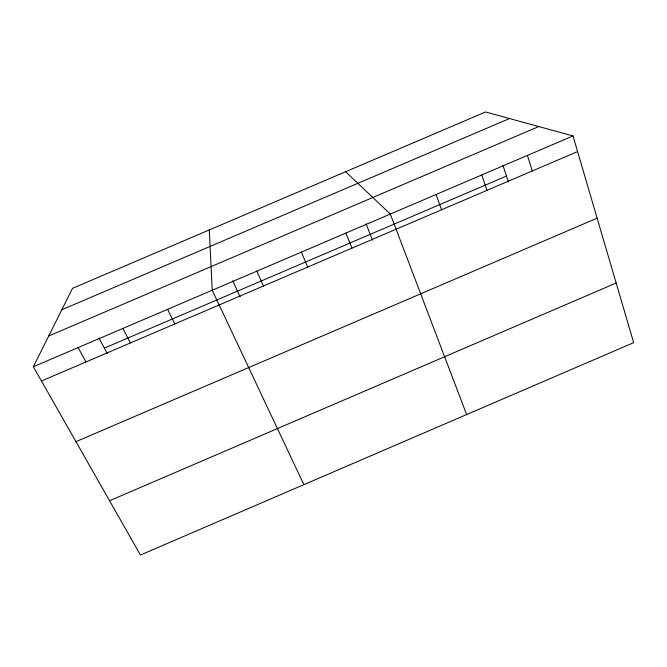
<?xml version="1.0" encoding="UTF-8"?>
<svg xmlns="http://www.w3.org/2000/svg" width="667" height="667" viewBox="0 0 667 667"><rect width="100%" height="100%" fill="white"/><g stroke="black" fill="none" stroke-linecap="round" stroke-linejoin="round"><path stroke-width="1" d="M33.35 366.742L72.528 288.319L485.568 111.973L573.003 135.935L633.65 342.655L140.445 555.027L33.35 366.742L573.003 135.935M75.963 441.654L597.123 218.159M109.563 500.734L616.158 283.025M61.806 309.771L509.513 118.534M48.699 336.018L538.778 126.555M104.344 348.107L506.461 176.063M41.462 380.999L577.589 151.576M345.606 171.727L390.328 214.065L466.633 414.574M78.147 347.582L85.96 361.956M98.991 338.044L107.279 353.627M122.886 328.447L130.415 342.938M167.584 309.33L174.812 323.937M303.869 484.659L212.231 290.237L209.296 229.923M232.741 280.84L240.087 296.798M256.828 271.161L263.473 285.993M301.376 252.109L307.729 267.058M345.873 233.075L351.943 248.141M366.05 223.82L372.461 240.145M436.076 194.497L441.554 209.788M481.766 174.954L486.952 190.362M502.943 165.274L508.387 181.983M527.414 155.428L532.299 170.96"/></g></svg>
